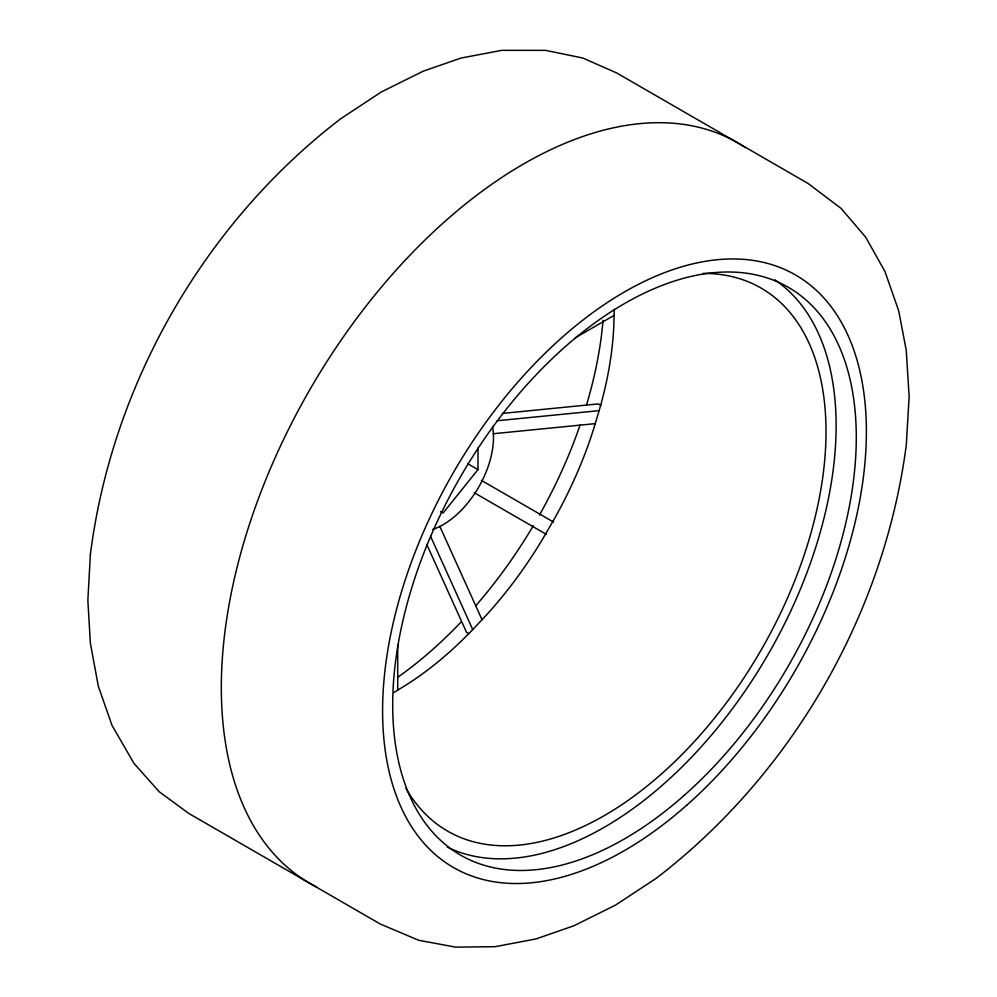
<?xml version="1.0" encoding="UTF-8"?>
<svg xmlns="http://www.w3.org/2000/svg" width="997" height="997" viewBox="0 0 997 997"><rect width="100%" height="100%" fill="white"/><g stroke="black" fill="none" stroke-linecap="round" stroke-linejoin="round"><path stroke-width="1.5" d="M393.927 692.566L397.716 690.098A286.226 165.253 -60 0 0 472.728 629.556L482.037 619.735A286.226 165.253 -60 0 0 545.633 533.943L552.762 521.605A286.226 165.253 -60 0 0 595.259 423.638L599.11 410.652A286.226 165.253 -60 0 0 614.04 315.413L614.364 309.406M477.974 447.89L477.974 469.612L443.067 513.044L440.549 511.598M574.97 337.971L614.04 315.413M502.388 413.419L598.362 403.91L600.879 405.368M497.079 420.759L599.11 410.652M493.216 433.745L595.259 423.638M467.905 463.792L477.974 469.612M481.401 480.404L553.609 522.092M474.273 492.742L546.481 534.429M469.039 633.743L466.509 632.285L426.753 544.412M439.777 526.304L482.037 619.735M430.467 536.137L472.728 629.556M397.716 644.997L397.716 690.098M603.06 320.349A327.801 189.256 -60 0 1 586.66 404.545M580.154 424.847A327.801 189.256 -60 0 1 539.452 515.075M533.333 525.681A327.801 189.256 -60 0 1 475.532 606.039M461.212 621.829A327.801 189.256 -60 0 1 397.753 677.25M774.794 279.821A327.801 189.256 -60 0 1 768.226 654.231A327.801 189.256 -60 0 1 447.267 847.114M703.147 273.39A313.519 181.018 -60 0 1 761.085 650.106A313.519 181.018 -60 0 1 405.879 788.278M492.643 427.264A71.298 41.164 -60 0 1 432.586 529.494M316.647 887.031A427.613 246.882 -60 0 1 310.553 388.444A427.613 246.882 -60 0 1 745.345 147.593M90.366 554.644L87.861 600.331L90.366 643.115L98.317 686.223L112.025 725.43L133.959 763.353L159.121 791.68L188.944 813.54L380.443 924.107L418.628 940.258L455.791 947.15L495.21 946.664L536.012 938.937L574.01 925.727L615.635 905.039L656.163 878.357C791.768 774.432 884.09 614.513 906.285 445.111L909.139 396.669L906.248 350.271L898.683 310.777L884.975 271.57L865.683 237.186L841.144 208.448L808.056 183.46L616.557 72.893L582.722 58L545.596 50.373L501.79 50.336L460.988 58.063L422.99 71.273L381.365 91.961L340.837 118.643C205.232 222.568 112.91 382.487 90.715 551.889L90.366 554.644M684.478 795.132A327.801 189.256 -60 0 0 788.39 287.348A327.801 189.256 -60 0 0 400.595 631.226A327.801 189.256 -60 0 0 684.478 795.132M687.095 804.891A342.096 197.506 -60 0 0 795.531 274.973A342.096 197.506 -60 0 0 390.836 633.843A342.096 197.506 -60 0 0 687.095 804.891"/></g></svg>
